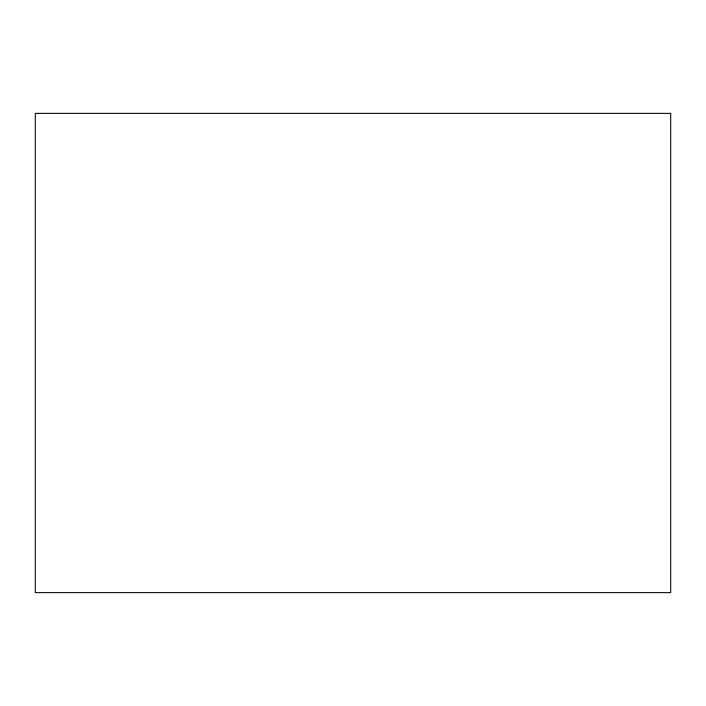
<?xml version="1.0" encoding="UTF-8"?>
<svg xmlns="http://www.w3.org/2000/svg" width="706" height="706" viewBox="0 0 706 706"><rect width="100%" height="100%" fill="white"/><g stroke="black" fill="none" stroke-linecap="round" stroke-linejoin="round"><path stroke-width="1.06" d="M670.7 113.375L35.3 113.375L35.3 592.625L670.7 592.625L670.7 113.375"/></g></svg>
